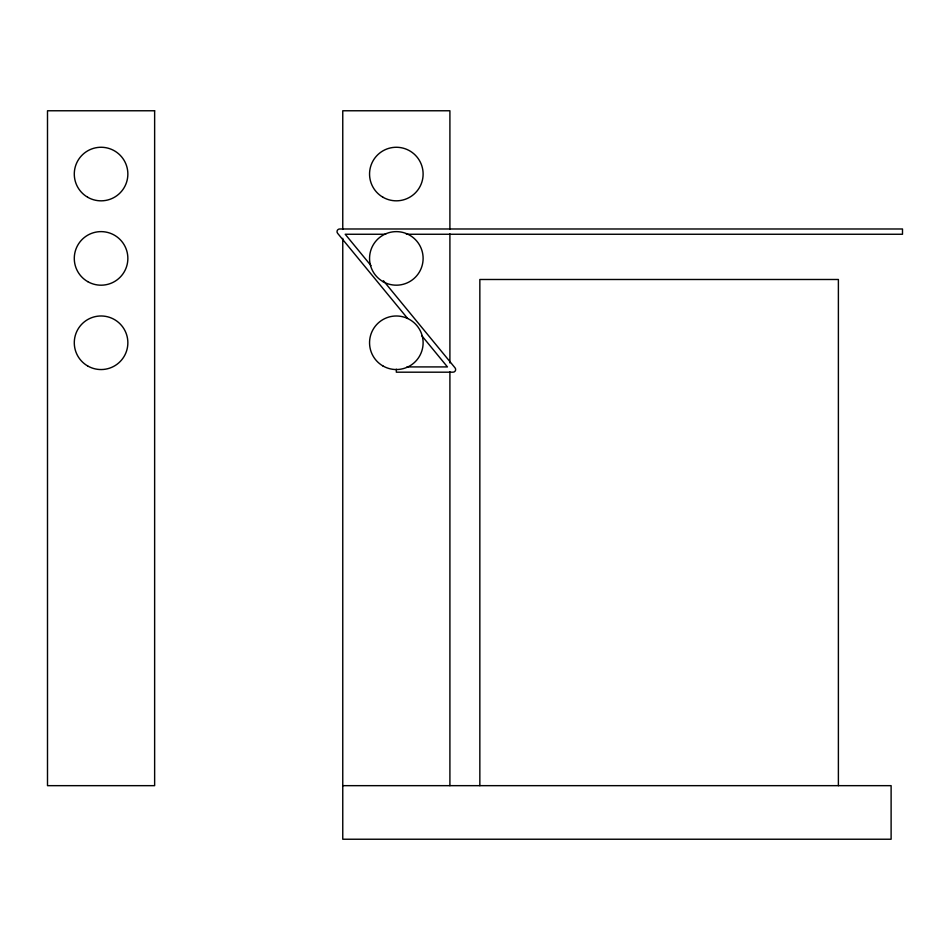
<?xml version="1.0" encoding="UTF-8"?>
<svg xmlns="http://www.w3.org/2000/svg" width="950" height="950" viewBox="0 0 950 950"><rect width="100%" height="100%" fill="white"/><g stroke="black" fill="none" stroke-linecap="round" stroke-linejoin="round"><path stroke-width="1.43" d="M385.688 234.258L345.218 234.258L370.963 265.572M406.398 234.258L902.5 234.258L902.5 228.986L339.649 228.986A2.636 2.636 0 0 0 337.606 233.296L407.586 318.416M406.98 366.914L447.438 366.914L421.705 335.599M342.76 785.662L891.112 785.662L891.112 839.23L342.76 839.23L342.76 238.331M383.42 280.725L455.062 367.876A2.636 2.636 0 0 1 453.019 372.186L396.328 372.186L396.328 369.218M838.387 785.662L838.387 279.49L479.845 279.49L479.845 785.662M449.908 229.437L449.908 110.77L342.76 110.77L342.76 229.437M449.908 233.878L449.908 362.924M449.908 371.83L449.908 785.662M154.636 110.77L47.5 110.77L47.5 785.662L154.636 785.662L154.636 110.77M87.673 365.964A26.79 26.79 0 0 0 127.858 342.76A26.79 26.79 0 0 0 87.673 319.568A26.79 26.79 0 0 0 87.673 365.964M87.673 281.604A26.79 26.79 0 0 0 127.858 258.4A26.79 26.79 0 0 0 87.673 235.208A26.79 26.79 0 0 0 87.673 281.604M87.673 197.244A26.79 26.79 0 0 0 127.858 174.04A26.79 26.79 0 0 0 87.673 150.848A26.79 26.79 0 0 0 87.673 197.244M382.945 365.964A26.79 26.79 0 0 0 423.118 342.76A26.79 26.79 0 0 0 382.945 319.568A26.79 26.79 0 0 0 382.945 365.964M382.945 197.244A26.79 26.79 0 0 0 423.118 174.04A26.79 26.79 0 0 0 382.945 150.848A26.79 26.79 0 0 0 382.945 197.244M382.945 281.604A26.79 26.79 0 0 0 423.118 258.4A26.79 26.79 0 0 0 382.945 235.208A26.79 26.79 0 0 0 382.945 281.604"/></g></svg>
